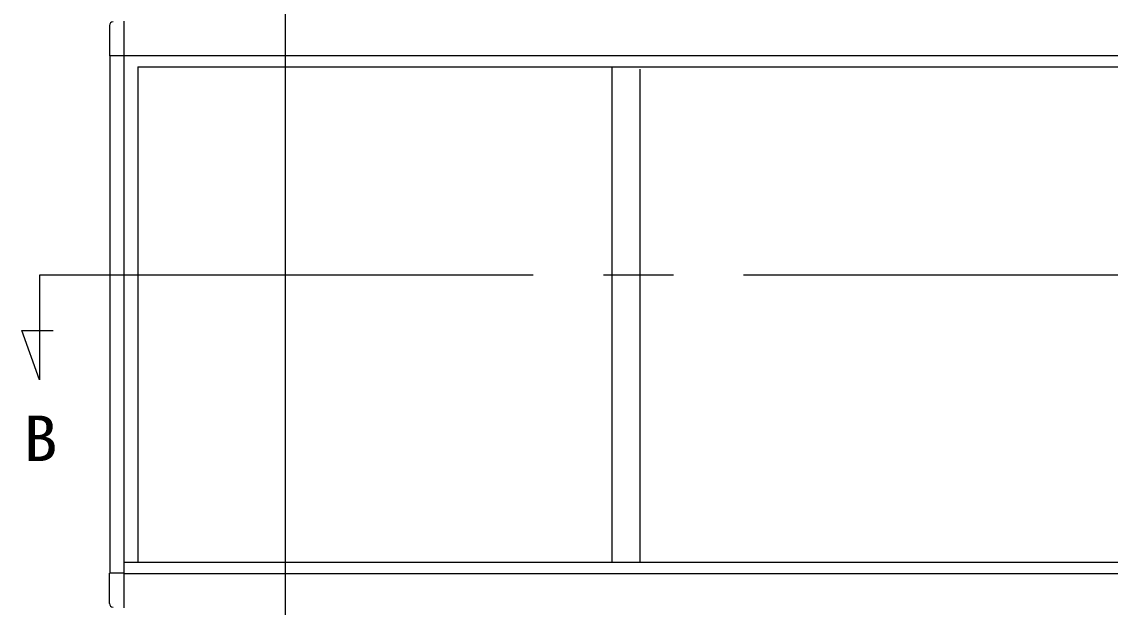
# Model space of a CAD drawing. Units: millimetres, scale not verified. Extents: x -11088 to 11088, y -17904 to 17951.
# Drawn here: x -7574 to -6021, y 9269 to 10105 of the extents above; entities that cross this region are included whole.
import ezdxf
from ezdxf.enums import TextEntityAlignment as Align

# ---------------------------------------------------------------- set-up
doc = ezdxf.new("R2010")
doc.units = ezdxf.units.MM
doc.header["$LTSCALE"] = 100
doc.linetypes.add('CHAIN2', pattern=[12, 9, -1, 1, -1])
for name, color, linetype in [('0-2_YKK_A1', 4, 'Continuous'), ('0-3_YKK_13', 4, 'Continuous'), ('0-4_YKK_12', 2, 'CHAIN2')]:
    doc.layers.add(name, color=color, linetype=linetype)
doc.styles.add('ＭＳ ゴシック', font='')
doc.styles.get('ＭＳ ゴシック').set_extended_font_data('MS Gothic')

msp = doc.modelspace()

# ---------------------------------------------------------------- linework, layer by layer
at = {"layer": '0-2_YKK_A1'}
for p, q in [((-7428.4, 10105.6), (-7428.4, 9268.6)), ((-7448.4, 10056.4), (-7448.4, 9317.8)), ((-7428.4, 10056.6), (-4564.4, 10056.6)), ((-7408.4, 10040.6), (-7408.4, 9333.6)), ((-7408.4, 10040.6), (-4584.4, 10040.6)), ((-6732.4, 10040.8), (-6732.4, 9333.6)), ((-6692.4, 10037.3), (-6692.4, 9333.6)), ((-7428.4, 9333.6), (-4564.4, 9333.6)), ((-7428.4, 9317.6), (-4564.4, 9317.6))]:
    msp.add_line(p, q, dxfattribs=at)
at = {"layer": '0-3_YKK_13'}
for p, q in [((-7448.9, 10099.3), (-7448.9, 10056.4)), ((-7428.4, 10056.4), (-7448.9, 10056.4)), ((-7428.4, 9317.8), (-7448.9, 9317.8)), ((-7448.9, 9274.9), (-7448.9, 9317.8))]:
    msp.add_line(p, q, dxfattribs=at)
for centre, start, end in [((-7443.4, 10099.3), 93, 180), ((-7443.4, 9274.9), 180, 267)]:
    msp.add_arc(centre, 5.5, start, end, dxfattribs=at)
at = {"layer": '0-4_YKK_12'}
for p, q in [((-7198.4, 10498.6), (-7198.4, 7255.1)), ((-7198.4, 10173.8), (-7198.4, 7152.7)), ((-7573.9, 9664.2), (-7529.2, 9664.2))]:
    msp.add_line(p, q, dxfattribs=at)
msp.add_lwpolyline([(-4444.4, 9594.1), (-4444.4, 9743.3), (-7548.4, 9743.3), (-7548.4, 9594.1), (-7573.9, 9664.2)], dxfattribs=at)

# ---------------------------------------------------------------- texts
at = {"layer": '0-2_YKK_A1', "style": 'ＭＳ ゴシック', "width": 1.1}
msp.add_text('B', height=65.1, dxfattribs=at).set_placement((-7571.6, 9458.3), align=Align.BOTTOM_LEFT)

doc.saveas('drawing.dxf')
